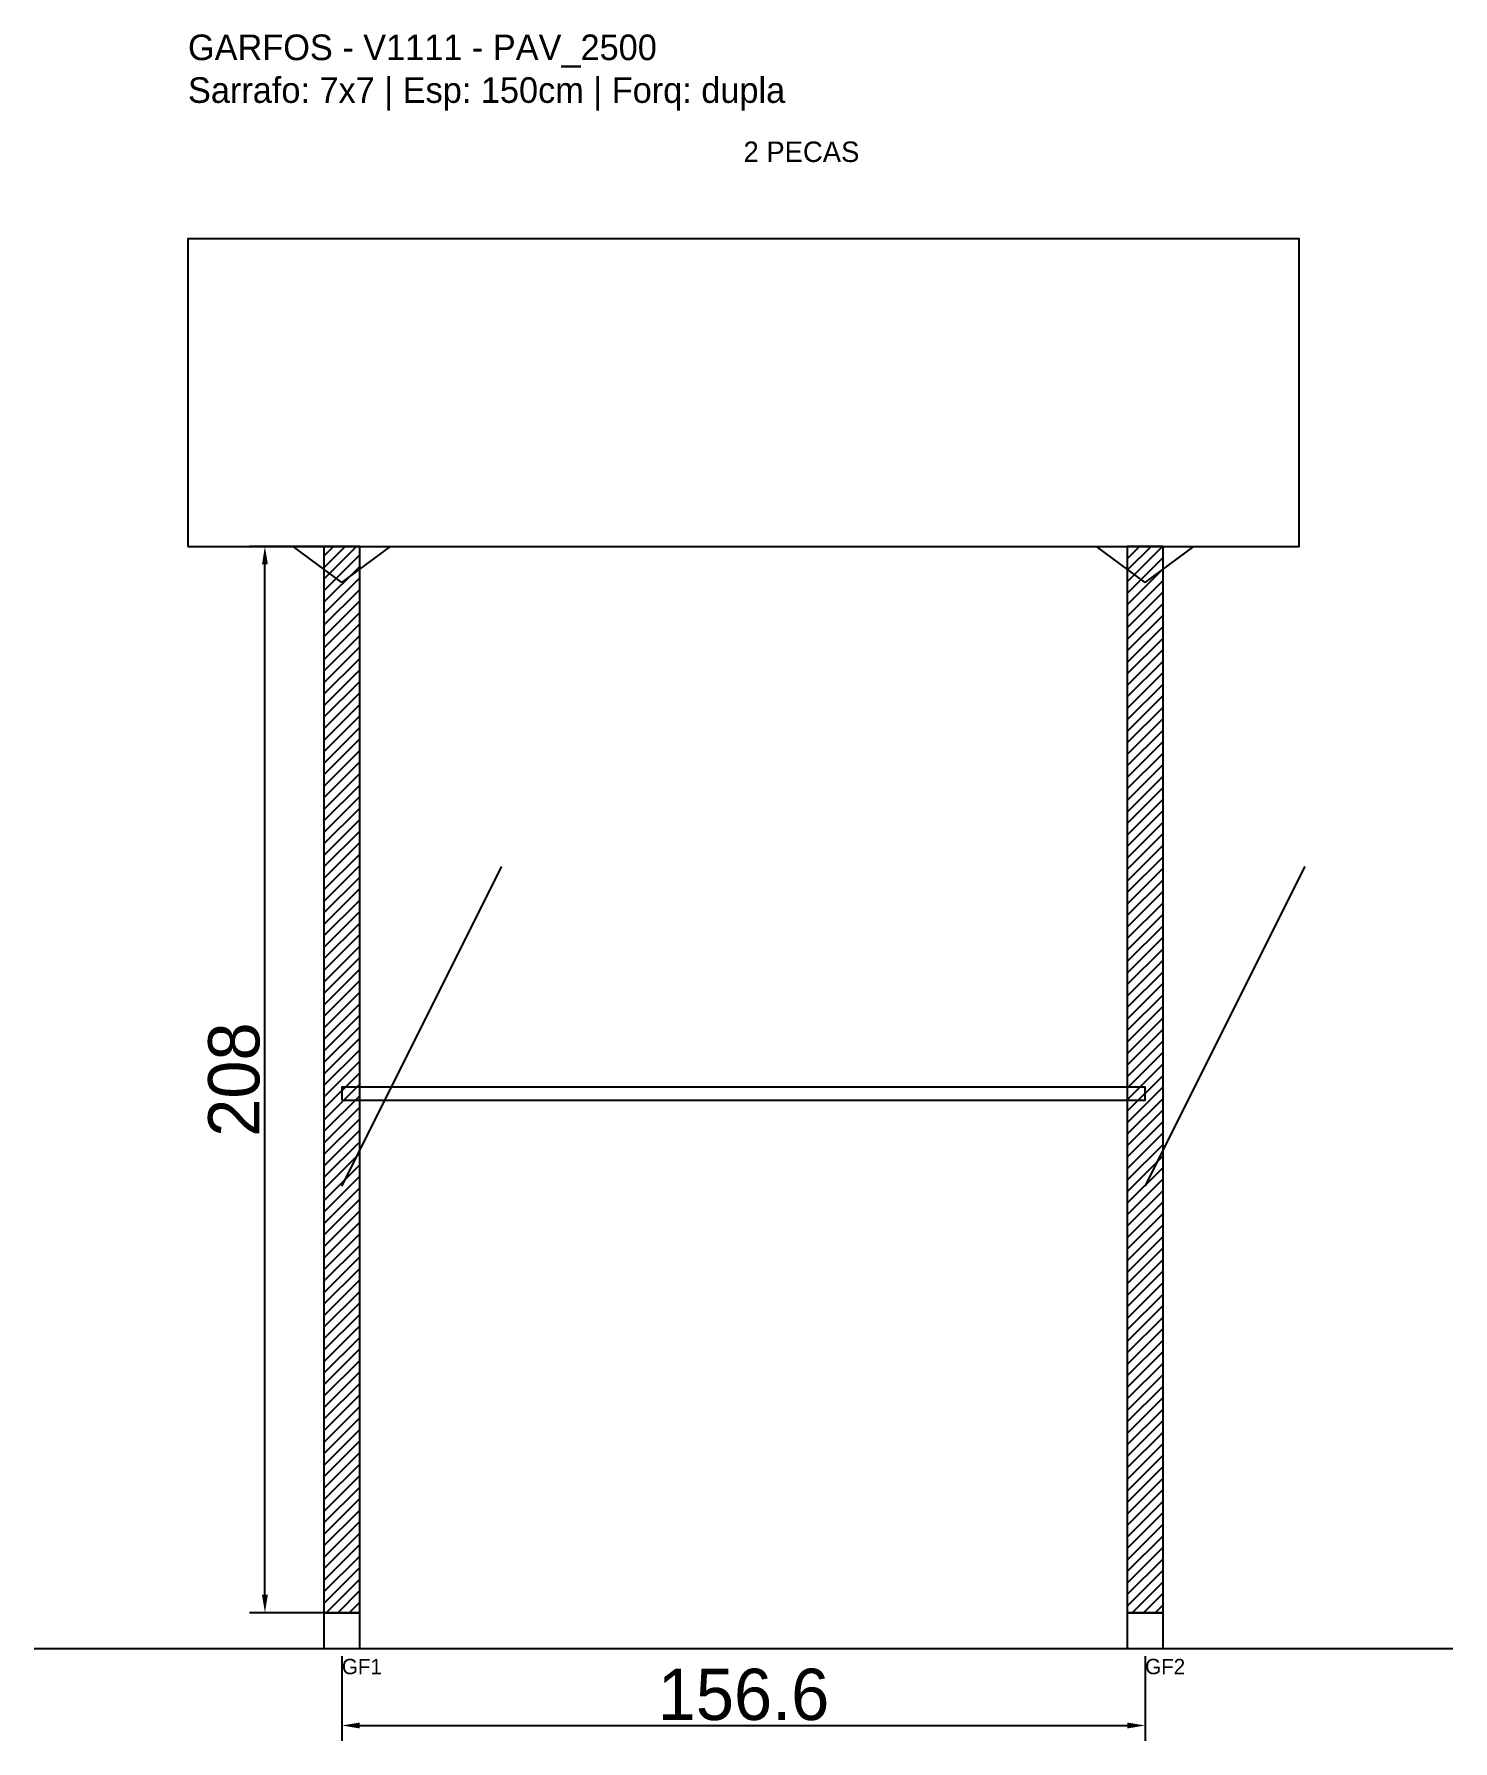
# Model space of a CAD drawing. Header units: metres. Extents: x -30 to 247, y -25 to 308.
import ezdxf

# ---------------------------------------------------------------- set-up
doc = ezdxf.new("R2010")
doc.units = ezdxf.units.M
for name, color, linetype in [('BARRA_ANCORAGEM', 1, 'Continuous'), ('COTA', 241, 'Continuous'), ('GARFOS OK', 3, 'Continuous'), ('NOME DA VIGA', 6, 'Continuous'), ('SARR_7x7', 40, 'Continuous'), ('TIRAS REESCORAMENTO', 252, 'Continuous'), ('VIGAS', 3, 'Continuous')]:
    doc.layers.add(name, color=color, linetype=linetype)
doc.dimstyles.new('EZ DXF', dxfattribs={"dimtxt": 10, "dimasz": 3.5, "dimexe": 3, "dimexo": 1.5, "dimgap": 1, "dimtad": 1, "dimdec": 1, "dimdsep": 46, "dimcen": 2.5, "dimazin": 3, "dimtfac": 1, "dimtmove": 0, "dimatfit": 3})

msp = doc.modelspace()

# ---------------------------------------------------------------- hatches: boundary and pattern name
at = {"layer": 'COTA'}
h = msp.add_hatch(dxfattribs=at)
h.set_pattern_fill('ANSI31', scale=0.5)
h.paths.add_polyline_path([(26.5, 0), (33.5, 0), (33.5, 208), (26.5, 208)])
h = msp.add_hatch(dxfattribs=at)
h.set_pattern_fill('ANSI31', scale=0.5)
h.paths.add_polyline_path([(183.143296, 0), (190.143296, 0), (190.143296, 208), (183.143296, 208)])

# ---------------------------------------------------------------- linework, layer by layer
at = {"layer": 'BARRA_ANCORAGEM'}
for p, q in [((30, 83.2), (61.2, 145.6)), ((186.643296, 83.2), (217.843296, 145.6))]:
    msp.add_line(p, q, dxfattribs=at)
at = {"layer": 'GARFOS OK'}
for p, q in [((30, 201), (20.5, 208)), ((20.5, 208), (39.5, 208)), ((30, 201), (39.5, 208)), ((186.643296, 201), (177.143296, 208)), ((177.143296, 208), (196.143296, 208)), ((186.643296, 201), (196.143296, 208))]:
    msp.add_line(p, q, dxfattribs=at)
at = {"layer": 'GARFOS OK', "linetype": 'CONTINUOUS'}
msp.add_line((-30, -7), (246.643296, -7), dxfattribs=at)
at = {"layer": 'GARFOS OK'}
for points in [[(26.5, 0), (33.5, 0), (33.5, 208), (26.5, 208), (26.5, 0)], [(183.143296, 0), (190.143296, 0), (190.143296, 208), (183.143296, 208), (183.143296, 0)]]:
    msp.add_lwpolyline(points, dxfattribs=at)
at = {"layer": 'SARR_7x7'}
for points in [[(26.5, -7), (33.5, -7), (33.5, 0), (26.5, 0), (26.5, -7)], [(183.143296, -7), (190.143296, -7), (190.143296, 0), (183.143296, 0), (183.143296, -7)]]:
    msp.add_lwpolyline(points, dxfattribs=at)
at = {"layer": 'TIRAS REESCORAMENTO'}
msp.add_lwpolyline([(30, 100), (186.643296, 100), (186.643296, 102.5), (30, 102.5), (30, 100)], dxfattribs=at)
at = {"layer": 'VIGAS'}
msp.add_lwpolyline([(0, 208), (216.643296, 208), (216.643296, 268), (0, 268), (0, 208)], dxfattribs=at)

# ---------------------------------------------------------------- texts
at = {"layer": 'NOME DA VIGA'}
for s, height, p in [('2 PECAS', 4, (108.321648, 283)), ('GF1', 3, (30, -12)), ('GF2', 3, (186.643296, -12))]:
    msp.add_text(s, height=height, dxfattribs=at).set_placement(p)
at = {"layer": 'NOME DA VIGA', "insert": (0, 293), "char_height": 5, "attachment_point": 7}
msp.add_mtext('GARFOS - V1111 - PAV_2500\\PSarrafo: 7x7 | Esp: 150cm | Forq: dupla', dxfattribs=at)

# ---------------------------------------------------------------- dimensions: what is measured, and where the dimension line sits
at = {"layer": 'COTA'}
msp.add_linear_dim(base=(15, 0), p1=(30, 0), p2=(30, 208), angle=90, dimstyle='EZ DXF', dxfattribs=at).render()
msp.add_linear_dim(base=(30, -22), p1=(30, -7), p2=(186.643296, -7), dimstyle='EZ DXF', dxfattribs=at).render()

doc.saveas('drawing.dxf')
